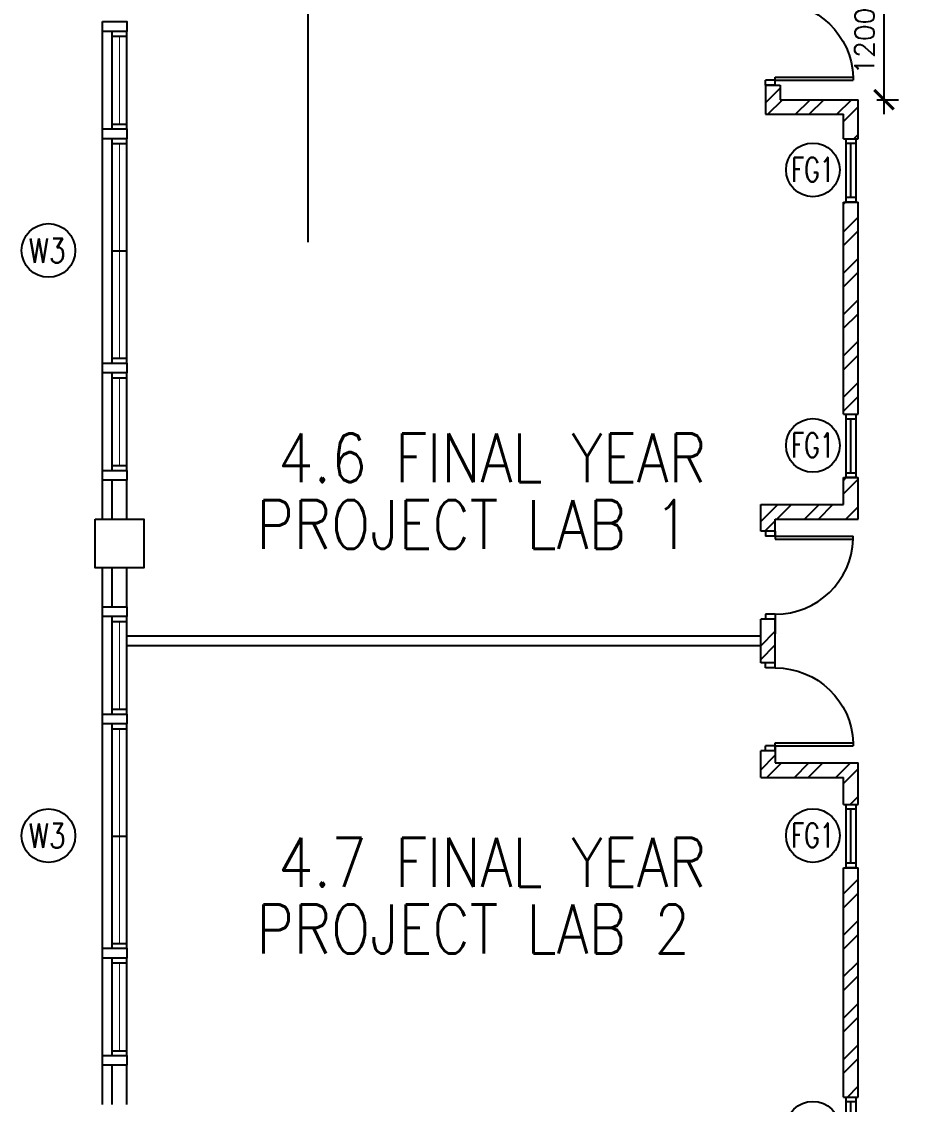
# Model space of a CAD drawing. Extents: x 2266480 to 2405436, y -858634 to -757865.
# Drawn here: x 2284017 to 2293211, y -802174 to -791074 of the extents above; entities that cross this region are included whole.
import ezdxf
from ezdxf.enums import TextEntityAlignment as Align

# ---------------------------------------------------------------- set-up
doc = ezdxf.new("R2010")
doc.units = 0
doc.header["$LTSCALE"] = 10
doc.header["$MEASUREMENT"] = 0
doc.layers.get('0').update_dxf_attribs({"linetype": 'CONTINUOUS'})
doc.layers.get('DEFPOINTS').update_dxf_attribs({"linetype": 'CONTINUOUS'})
for name, color, linetype in [('AR', 7, 'CONTINUOUS'), ('COL', 3, 'CONTINUOUS'), ('DIM', 7, 'CONTINUOUS'), ('DOOR', 5, 'CONTINUOUS'), ('FG-T', 7, 'CONTINUOUS'), ('H', 1, 'CONTINUOUS'), ('LINE', 7, 'CONTINUOUS'), ('partition', 7, 'CONTINUOUS'), ('stair', 7, 'CONTINUOUS'), ('T50', 4, 'CONTINUOUS'), ('WALL', 2, 'CONTINUOUS'), ('WIN', 5, 'CONTINUOUS'), ('WIN-T', 7, 'CONTINUOUS')]:
    doc.layers.add(name, color=color, linetype=linetype)
doc.styles.add('ROMANS', font='romans')
doc.styles.get("Standard").update_dxf_attribs({"font": 'ROMANS.SHX'})
doc.dimstyles.new('STANDARD$0', dxfattribs={"dimscale": 0, "dimtxt": 8, "dimasz": 6, "dimexe": 1, "dimexo": 1, "dimgap": 3, "dimtad": 1, "dimdec": 0, "dimlfac": -1, "dimrnd": 1, "dimzin": 0, "dimdsep": 46, "dimtxsty": 'Standard', "dimcen": 0, "dimclrd": 5, "dimclre": 250, "dimadec": 0, "dimazin": 0, "dimtfac": 1, "dimtdec": 4, "dimtofl": 0, "dimtmove": 0, "dimatfit": 3, "dimfxl": 1, "dimtolj": 1, "dimtzin": 0, "dimarcsym": 0})

# ---------------------------------------------------------------- blocks, each defined once
blk = doc.blocks.new('FG')
at = {"layer": 'LINE', "linetype": 'Continuous'}
for points in [[(0, 0), (50, 0), (50, 100), (0, 100)], [(600, 0), (650, 0), (650, 100), (600, 100)]]:
    blk.add_lwpolyline(points, close=True, dxfattribs=at)
at = {"layer": 'LINE', "color": 5, "linetype": 'Continuous'}
for points in [[(600, 100), (50, 100)], [(50, 0), (600, 0)]]:
    blk.add_lwpolyline(points, dxfattribs=at)
at = {"layer": 'LINE', "color": 1, "linetype": 'Continuous'}
blk.add_lwpolyline([(50, 50), (600, 50)], dxfattribs=at)
blk = doc.blocks.new('D900')
at = {"layer": 'DOOR', "color": 7}
for p, q in [((50, 100), (50, 899)), ((80, 899), (50, 899)), ((80, 100), (80, 899)), ((0, 100), (0, 0)), ((0, 100), (50, 100)), ((0, 0), (50, 0)), ((50, 100), (50, 0)), ((50, 100), (80, 100)), ((850, 100), (850, 0)), ((850, 100), (900, 100)), ((850, 0), (900, 0)), ((900, 100), (900, 0))]:
    blk.add_line(p, q, dxfattribs=at)
blk.add_arc((50, 100), 800, 0, 87.8509, dxfattribs=at)
blk = doc.blocks.new('_ARCHTICK')
at = {"color": 0, "linetype": 'ByBlock', "const_width": 0.15}
blk.add_lwpolyline([(-0.5, -0.5), (0.5, 0.5)], dxfattribs=at)
blk = doc.blocks.new('*D179')
at = {"layer": 'DEFPOINTS', "color": 0, "transparency": 16777216}
for p in [(2292635, -790674), (2292859, -790674), (2292635, -791874)]:
    blk.add_point(p, dxfattribs=at)
at = {"layer": 'DIM', "color": 7, "lineweight": -2, "transparency": 16777216}
for p, q in [((2292859, -792024), (2292859, -790524)), ((2292785, -790674), (2293009, -790674)), ((2292785, -791874), (2293009, -791874))]:
    blk.add_line(p, q, dxfattribs=at)
at = {"layer": 'DIM', "color": 7, "lineweight": -2, "transparency": 16777216, "xscale": 200, "yscale": 200, "zscale": 200}
for p, rotation in [((2292859, -790674), 90), ((2292859, -791874), 270)]:
    blk.add_blockref('_ARCHTICK', p, dxfattribs=dict(at, rotation=rotation))
at = {"layer": 'DIM', "color": 7, "transparency": 16777216, "insert": (2292659, -791274), "char_height": 200, "attachment_point": 5, "rotation": 90, "style": 'ROMANS'}
blk.add_mtext('\\A1;1200', dxfattribs=at)

msp = doc.modelspace()

# ---------------------------------------------------------------- hatches: boundary and pattern name
at = {"layer": 'H'}
h = msp.add_hatch(dxfattribs=at)
h.set_pattern_fill('ANSI32', color=0, scale=800, style=0)
h.paths.add_polyline_path([(2291794.4, -791874.1), (2291794.4, -791724.1), (2291644.4, -791724.1), (2291644.4, -792024.1), (2292444.4, -792024.1), (2292444.4, -792274.1), (2292594.4, -792274.1), (2292594.4, -791874.1)])
h.paths.add_polyline_path([(2292444.4, -795099.1), (2292594.4, -795099.1), (2292594.4, -792924.1), (2292444.4, -792924.1)])
h.paths.add_polyline_path([(2292594.4, -796174.1), (2292594.4, -795749.1), (2292444.4, -795749.1), (2292444.4, -796024.1), (2291594.4, -796024.1), (2291594.4, -796299.1), (2291744.4, -796299.1), (2291744.4, -796174.1)])
h.paths.add_polyline_path([(2291744.4, -797199.1), (2291644.4, -797199.1), (2291594.4, -797199.1), (2291594.4, -797649.1), (2291744.4, -797649.1)])
h.paths.add_polyline_path([(2291744.4, -798674.1), (2291744.4, -798549.1), (2291594.4, -798549.1), (2291594.4, -798824.1), (2292444.4, -798824.1), (2292444.4, -799099.1), (2292594.4, -799099.1), (2292594.4, -798674.1)])
h.paths.add_polyline_path([(2294944.4, -799024.1), (2294944.4, -799424.1), (2295094.4, -799424.1), (2295094.4, -799174.1), (2295967.9, -799174.1), (2295967.9, -798926), (2295817.9, -798926), (2295817.9, -799024.1)])
h.paths.add_polyline_path([(2295967.9, -796499.1), (2304519.4, -796499.1), (2304519.4, -796349.1), (2298769.4, -796349.1), (2298769.4, -796024.1), (2298619.4, -796024.1), (2298619.4, -796349.1), (2295817.9, -796349.1), (2295817.9, -797124.1), (2295967.9, -797124.1)])
h.paths.add_polyline_path([(2298619.4, -794974.1), (2298619.4, -795124.1), (2298769.4, -795124.1), (2298769.4, -794974.1)])
h = msp.add_hatch(dxfattribs=at)
h.set_pattern_fill('ANSI32', color=0, scale=800, style=0)
h.paths.add_polyline_path([(2295094.4, -800074.1), (2294944.4, -800074.1), (2294944.4, -802049.1), (2295094.4, -802049.1)])
h.paths.add_polyline_path([(2295094.4, -802799.1), (2294944.4, -802799.1), (2294944.4, -805024.1), (2295094.4, -805024.1)])
h.paths.add_polyline_path([(2295094.4, -805924.1), (2295094.4, -805674.1), (2294944.4, -805674.1), (2294944.4, -806074.1), (2295794.4, -806074.1), (2295794.4, -806174.1), (2295944.4, -806174.1), (2295944.4, -805924.1)])
h.paths.add_polyline_path([(2295944.4, -807974.1), (2295794.4, -807974.1), (2295794.4, -808348.3), (2295944.4, -808348.3)])
h.paths.add_polyline_path([(2291744.4, -805674.1), (2291744.4, -805549.1), (2291594.4, -805549.1), (2291594.4, -805824.1), (2292444.4, -805824.1), (2292444.4, -806099.1), (2292594.4, -806099.1), (2292594.4, -805674.1)])
h.paths.add_polyline_path([(2291744.4, -804199.1), (2291644.4, -804199.1), (2291594.4, -804199.1), (2291594.4, -804649.1), (2291744.4, -804649.1)])
h.paths.add_polyline_path([(2291594.4, -803024.1), (2291594.4, -803299.1), (2291744.4, -803299.1), (2291744.4, -803174.1), (2292594.4, -803174.1), (2292594.4, -802749.1), (2292444.4, -802749.1), (2292444.4, -803024.1)])
h.paths.add_polyline_path([(2292444.4, -802099.1), (2292594.4, -802099.1), (2292594.4, -799749.1), (2292444.4, -799749.1)])

# ---------------------------------------------------------------- linework, layer by layer
at = {"color": 0}
for p, q in [((2284844.4, -796174.1), (2284844.4, -791074.1)), ((2284844.4, -802174.1), (2284844.4, -796674.1))]:
    msp.add_line(p, q, dxfattribs=at)
at = {"layer": 'AR', "color": 0}
msp.add_line((2286950.7, -782265.4), (2286950.7, -793334.6), dxfattribs=at)
at = {"layer": 'COL', "color": 0}
msp.add_lwpolyline([(2284769.4, -796174.1), (2285269.4, -796174.1), (2285269.4, -796674.1), (2284769.4, -796674.1)], close=True, dxfattribs=at)
at = {"layer": 'FG-T', "color": 0}
for centre in [(2292129.7, -792593.7), (2292129.7, -795418.7), (2292129.7, -799418.7), (2292129.7, -802418.7)]:
    msp.add_circle(centre, 275, dxfattribs=at)
at = {"layer": 'partition', "color": 0}
for p, q in [((2291594.4, -797374.1), (2285094.4, -797374.1)), ((2285094.4, -797474.1), (2285094.4, -797374.1)), ((2291594.4, -797474.1), (2285094.4, -797474.1))]:
    msp.add_line(p, q, dxfattribs=at)
at = {"layer": 'WALL', "color": 0}
for p, q in [((2291644.4, -791724.1), (2291644.4, -792024.1)), ((2291644.4, -791724.1), (2291644.4, -791724.1)), ((2291644.4, -791724.1), (2291794.4, -791724.1)), ((2291794.4, -791724.1), (2291794.4, -791874.1)), ((2291644.4, -791874.1), (2291644.4, -791974.1)), ((2291794.4, -791874.1), (2292594.4, -791874.1)), ((2292594.4, -792274.1), (2292594.4, -791874.1)), ((2291644.4, -792024.1), (2292444.4, -792024.1)), ((2292444.4, -792274.1), (2292444.4, -792024.1)), ((2292444.4, -792274.1), (2292594.4, -792274.1)), ((2292444.4, -792924.1), (2292594.4, -792924.1)), ((2292444.4, -795099.1), (2292444.4, -792924.1)), ((2292594.4, -795099.1), (2292594.4, -792924.1)), ((2292444.4, -795099.1), (2292594.4, -795099.1)), ((2292444.4, -795749.1), (2292594.4, -795749.1)), ((2292444.4, -796024.1), (2292444.4, -795749.1)), ((2292594.4, -796174.1), (2292594.4, -795749.1)), ((2284944.4, -796174.1), (2284944.4, -795774.1)), ((2285094.4, -796174.1), (2285094.4, -795774.1)), ((2291594.4, -796024.1), (2292444.4, -796024.1)), ((2291594.4, -796299.1), (2291594.4, -796024.1)), ((2291744.4, -796349.1), (2291744.4, -796174.1)), ((2291744.4, -796174.1), (2292594.4, -796174.1)), ((2291744.4, -796299.1), (2291594.4, -796299.1)), ((2284944.4, -797074.1), (2284944.4, -796674.1)), ((2285094.4, -797074.1), (2285094.4, -796674.1)), ((2291744.4, -797199.1), (2291594.4, -797199.1)), ((2291594.4, -797649.1), (2291594.4, -797199.1)), ((2291744.4, -797649.1), (2291744.4, -797199.1)), ((2291744.4, -797199.1), (2291744.4, -797349.1)), ((2291744.4, -797649.1), (2291594.4, -797649.1)), ((2291744.4, -798499.1), (2291744.4, -798674.1)), ((2291594.4, -798824.1), (2291594.4, -798549.1)), ((2291744.4, -798549.1), (2291594.4, -798549.1)), ((2291744.4, -798674.1), (2292594.4, -798674.1)), ((2292594.4, -799099.1), (2292594.4, -798674.1)), ((2291594.4, -798824.1), (2292444.4, -798824.1)), ((2292444.4, -799099.1), (2292444.4, -798824.1)), ((2292444.4, -799099.1), (2292594.4, -799099.1)), ((2292444.4, -799749.1), (2292594.4, -799749.1)), ((2292444.4, -802099.1), (2292444.4, -799749.1)), ((2292594.4, -802099.1), (2292594.4, -799749.1)), ((2284944.4, -802174.1), (2284944.4, -801774.1)), ((2285094.4, -802174.1), (2285094.4, -801774.1)), ((2292444.4, -802099.1), (2292594.4, -802099.1))]:
    msp.add_line(p, q, dxfattribs=at)
for points in [[(2284844.4, -791074.1), (2285094.4, -791074.1), (2285094.4, -791174.1), (2284844.4, -791174.1)], [(2284844.4, -792174.1), (2285094.4, -792174.1), (2285094.4, -792274.1), (2284844.4, -792274.1)], [(2284844.4, -794574.1), (2285094.4, -794574.1), (2285094.4, -794674.1), (2284844.4, -794674.1)], [(2284844.4, -795674.1), (2285094.4, -795674.1), (2285094.4, -795774.1), (2284844.4, -795774.1)], [(2284844.4, -797074.1), (2285094.4, -797074.1), (2285094.4, -797174.1), (2284844.4, -797174.1)], [(2284844.4, -798174.1), (2285094.4, -798174.1), (2285094.4, -798274.1), (2284844.4, -798274.1)], [(2284844.4, -800574.1), (2285094.4, -800574.1), (2285094.4, -800674.1), (2284844.4, -800674.1)], [(2284844.4, -801674.1), (2285094.4, -801674.1), (2285094.4, -801774.1), (2284844.4, -801774.1)]]:
    msp.add_lwpolyline(points, close=True, dxfattribs=at)
at = {"layer": 'WIN', "color": 0}
for p, q in [((2284944.4, -792174.1), (2284944.4, -791174.1)), ((2285094.4, -792174.1), (2285094.4, -791174.1)), ((2284944.4, -791224.1), (2285094.4, -791224.1)), ((2284944.4, -792124.1), (2285094.4, -792124.1)), ((2284944.4, -794574.1), (2284944.4, -792274.1)), ((2285094.4, -794574.1), (2285094.4, -792274.1)), ((2284944.4, -792324.1), (2285094.4, -792324.1)), ((2284944.4, -793424.1), (2285094.4, -793424.1)), ((2284944.4, -794524.1), (2285094.4, -794524.1)), ((2284944.4, -795674.1), (2284944.4, -794674.1)), ((2284944.4, -794724.1), (2285094.4, -794724.1)), ((2285094.4, -795674.1), (2285094.4, -794674.1)), ((2284944.4, -795624.1), (2285094.4, -795624.1)), ((2284944.4, -798174.1), (2284944.4, -797174.1)), ((2285094.4, -798174.1), (2285094.4, -797174.1)), ((2284944.4, -797224.1), (2285094.4, -797224.1)), ((2284944.4, -798124.1), (2285094.4, -798124.1)), ((2284944.4, -800574.1), (2284944.4, -798274.1)), ((2285094.4, -800574.1), (2285094.4, -798274.1)), ((2284944.4, -798324.1), (2285094.4, -798324.1)), ((2284944.4, -799424.1), (2285094.4, -799424.1)), ((2284944.4, -800524.1), (2285094.4, -800524.1)), ((2284944.4, -801674.1), (2284944.4, -800674.1)), ((2284944.4, -800724.1), (2285094.4, -800724.1)), ((2285094.4, -801674.1), (2285094.4, -800674.1)), ((2284944.4, -801624.1), (2285094.4, -801624.1))]:
    msp.add_line(p, q, dxfattribs=at)
at = {"layer": 'WIN', "color": 0, "const_width": 10, "flags": 128}
for points in [[(2285019.4, -792124.1), (2285019.4, -791224.1)], [(2285019.4, -794524.1), (2285019.4, -792324.1)], [(2285019.4, -794724.1), (2285019.4, -795624.1)], [(2285019.4, -798124.1), (2285019.4, -797224.1)], [(2285019.4, -800524.1), (2285019.4, -798324.1)], [(2285019.4, -800724.1), (2285019.4, -801624.1)]]:
    msp.add_lwpolyline(points, dxfattribs=at)
at = {"layer": 'WIN-T', "color": 0}
for centre in [(2284292, -793419.9), (2284292, -799419.9)]:
    msp.add_circle(centre, 275, dxfattribs=at)

# ---------------------------------------------------------------- block references
at = {"layer": 'LINE', "color": 0, "xscale": -1, "rotation": 270}
for p in [(2292469.4, -792924.1), (2292469.4, -795749.1), (2292469.4, -799749.1), (2292469.4, -802749.1)]:
    msp.add_blockref('FG', p, dxfattribs=at)
at = {"layer": 'stair', "color": 0, "xscale": -1, "rotation": 270}
for p in [(2291644.4, -791724.1), (2291644.4, -798549.1)]:
    msp.add_blockref('D900', p, dxfattribs=at)
at = {"layer": 'stair', "color": 0, "rotation": 270}
msp.add_blockref('D900', (2291644.4, -796299.1), dxfattribs=at)

# ---------------------------------------------------------------- texts
at = {"layer": 'FG-T', "color": 0, "style": 'ROMANS', "width": 0.7}
for p in [(2291906.3, -792715.8), (2291906.3, -795540.8), (2291906.3, -799540.8)]:
    msp.add_text('FG1', height=250, dxfattribs=at).set_placement(p)
at = {"layer": 'T50', "color": 0, "style": 'ROMANS', "width": 0.85}
for s, p in [('4.6 FINAL YEAR', (2288839.7, -795546.1)), ('PROJECT LAB 1', (2288647.2, -796228.8)), ('4.7 FINAL YEAR', (2288839.7, -799693.3)), ('PROJECT LAB 2', (2288647.2, -800376))]:
    msp.add_text(s, height=500, dxfattribs=at).set_placement(p, align=Align.MIDDLE)
at = {"layer": 'WIN-T', "color": 0, "style": 'ROMANS', "width": 0.8}
for p in [(2284091.3, -793545.7), (2284091.3, -799545.7)]:
    msp.add_text('W3', height=250, dxfattribs=at).set_placement(p)

# ---------------------------------------------------------------- dimensions: what is measured, and where the dimension line sits
at = {"layer": 'DIM', "color": 0}
dim = msp.add_linear_dim(base=(2292859.4, -790674.1), p1=(2292635.4, -791874.1), p2=(2292635.4, -790674.1), angle=90, dimstyle='STANDARD$0', override={"dimscale": 100, "dimtxt": 2, "dimasz": 2, "dimexe": 1.5, "dimexo": 1.5, "dimgap": 1, "dimtxsty": 'ROMANS', "dimblk": 'ARCHTICK', "dimdle": 1.5, "dimclrd": 7, "dimclre": 7, "dimclrt": 7, "dimtdec": 0, "dimtmove": 2}, dxfattribs=at)
dim.commit()
dim.dimension.update_dxf_attribs({"geometry": '*D179', "text_midpoint": (2292659.4, -791274.1)})

doc.saveas('drawing.dxf')
